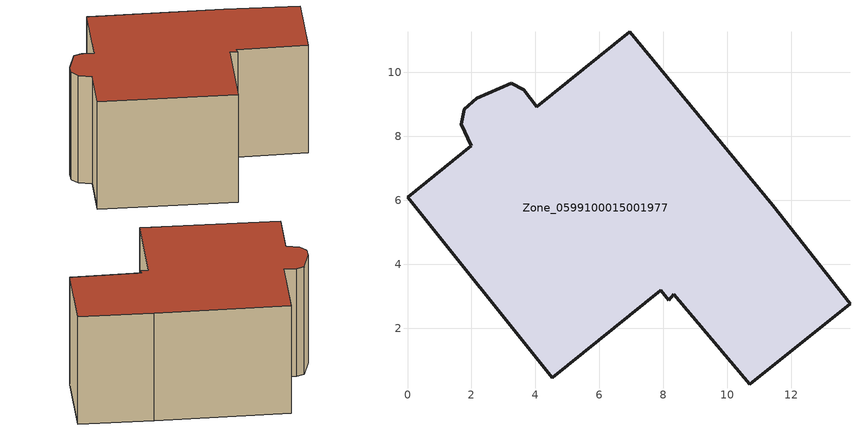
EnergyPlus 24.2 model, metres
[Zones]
Zone_0599100015001977
 floor ground (C_G): 4.04,8.93 6.95,11.28 11.43,5.85 13.84,2.77 10.71,0.24 8.32,3.06 8.16,2.88 7.92,3.19 4.52,0.45 0,6.09 2,7.7 1.68,8.37 1.78,8.85 2.17,9.19 3.25,9.66 3.63,9.46 z0.86
 wall outside (C_F): 2.17,9.19 1.78,8.85 1.68,8.37 2,7.7 0,6.09 4.52,0.45 7.92,3.19 8.16,2.88 8.32,3.06 10.71,0.24 13.84,2.77 11.43,5.85 6.95,11.28 4.04,8.93 3.63,9.46 3.25,9.66 2.17,9.19 z0.86:7.19
 roof outside (C_R): 7.92,3.19 8.16,2.88 8.32,3.06 10.71,0.24 13.84,2.77 11.43,5.85 6.95,11.28 4.04,8.93 3.63,9.46 3.25,9.66 2.17,9.19 1.78,8.85 1.68,8.37 2,7.7 0,6.09 4.52,0.45 z7.19
[BUILDING]
Pand.0599100015001977: North Axis=0; Terrain=City; Loads Convergence Tolerance Value=0.04; Temperature Convergence Tolerance Value=0.4; Solar Distribution=FullExterior; Maximum Number of Warmup Days=25; Minimum Number of Warmup Days=1
[Site:Location]
Rotterdam.The.Hague.AP_ZH_NLD Design_Conditions: Latitude=51.96; Longitude=4.45; Time Zone=1; Elevation=-4.5
[SITE:GROUNDTEMPERATURE:BUILDINGSURFACE]
18, 18, 18, 18, 18, 18, 18, 18, 18, 18, 18, 18
[MATERIAL] Thermal Absorptance=0.9; Solar Absorptance=0.7; Visible Absorptance=0.7
Name | Roughness | Thickness | Conductivity | Density | Specific Heat
G.TI.1975-1991 | MediumSmooth | 0.15 | 0.288461 | 540 | 1210
F.TI.1975-1991 | Rough | 0.3 | 0.230769 | 1920 | 840
R.TI.1975-1991 | MediumRough | 0.2 | 0.153846 | 1500 | 1000
[CONSTRUCTION]
C_G: G.TI.1975-1991
C_F: F.TI.1975-1991
C_R: R.TI.1975-1991
[ZONE]
Zone_0599100015001977: Type=1; Multiplier=1; Ceiling Height=Autocalculate; Volume=Autocalculate; Floor Area=autocalculate; Part of Total Floor Area=Yes
[ZONEINFILTRATION:DESIGNFLOWRATE]
Infil_Zone_0599100015001977: Zone or ZoneList or Space or SpaceList=Zone_0599100015001977; Schedule=AlwaysOn; Design Flow Rate Calculation Method=Flow/Area; Flow Rate per Floor Area=0.003; Constant Term Coefficient=1; Temperature Term Coefficient=0; Velocity Term Coefficient=0; Velocity Squared Term Coefficient=0
[HVACTEMPLATE:ZONE:IDEALLOADSAIRSYSTEM]
Zone_0599100015001977: Maximum Heating Supply Air Temperature=50; Minimum Cooling Supply Air Temperature=13; Maximum Heating Supply Air Humidity Ratio=0.0156; Minimum Cooling Supply Air Humidity Ratio=0.0077; Heating Limit=NoLimit; Cooling Limit=NoLimit; Dehumidification Control Type=ConstantSensibleHeatRatio; Cooling Sensible Heat Ratio=0.7; Dehumidification Setpoint=60; Humidification Control Type=None; Humidification Setpoint=30; Outdoor Air Method=None; Outdoor Air Flow Rate per Person=0.00944; Outdoor Air Flow Rate per Zone Floor Area=0; Outdoor Air Flow Rate per Zone=0; Demand Controlled Ventilation Type=None; Outdoor Air Economizer Type=NoEconomizer; Heat Recovery Type=None; Sensible Heat Recovery Effectiveness=0.7; Latent Heat Recovery Effectiveness=0.65
[ZONECONTROL:THERMOSTAT]
ThermostatControl_Zone_0599100015001977: Zone or ZoneList=Zone_0599100015001977; Control Type Schedule=DualSetpointControlType; Control 1=Thermostat_Zone_0599100015001977; Temperature Difference Between Cutout And Setpoint=0
[THERMOSTATSETPOINT:DUALSETPOINT]
Thermostat_Zone_0599100015001977: Heating Setpoint Temperature Schedule=HeatingSetpoint_Zone_0599100015001977; Cooling Setpoint Temperature Schedule=CoolingSetpoint_Zone_0599100015001977
[SCHEDULE:COMPACT]
HeatingSetpoint_Zone_0599100015001977: Through: 12/31, For: AllDays, Until: 24:00, 21
CoolingSetpoint_Zone_0599100015001977: Through: 12/31, For: AllDays, Until: 24:00, 24
DualSetpointControlType: Through: 12/31, For: AllDays, Until: 24:00, 4
AlwaysOn: Through: 12/31, For: AllDays, Until: 24:00, 1
